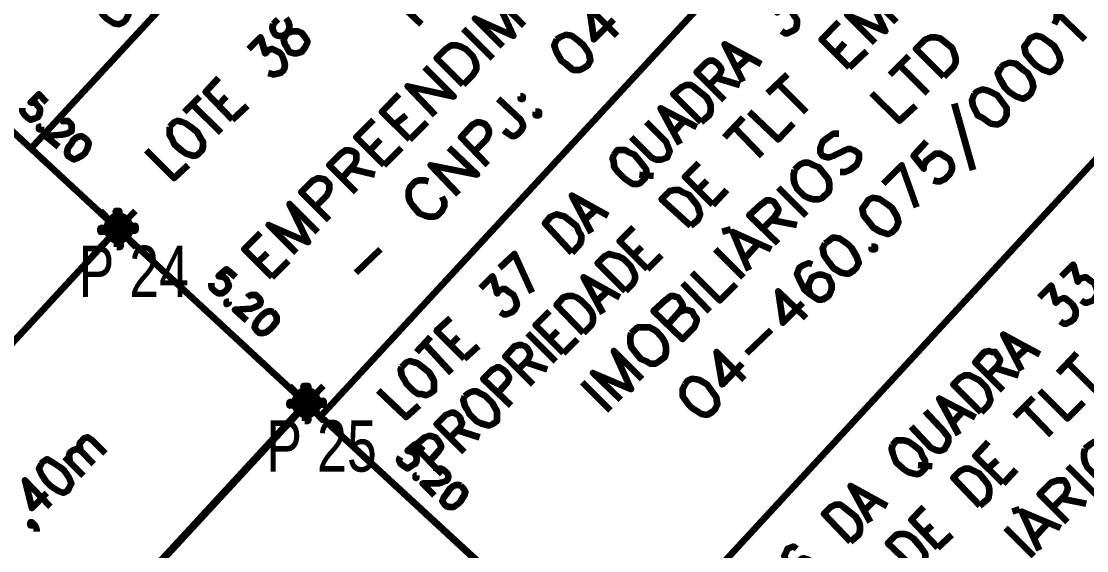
# Model space of a CAD drawing. Header units: inches. Extents: x 1 to 529, y -1 to 335.
# Drawn here: x 128.3 to 189.2, y 249.1 to 279.4 of the extents above; entities that cross this region are included whole.
import ezdxf

# ---------------------------------------------------------------- set-up
doc = ezdxf.new("R2010")
doc.units = ezdxf.units.IN
for name, color, linetype, lineweight in [('H', 7, 'CONTINUOUS', 100), ('P', 250, 'CONTINUOUS', 100), ('Text', 250, 'CONTINUOUS', 100)]:
    doc.layers.add(name, color=color, linetype=linetype, lineweight=lineweight)
doc.styles.get("Standard").update_dxf_attribs({"font": 'txt', "width": 0.75})

msp = doc.modelspace()

# ---------------------------------------------------------------- hatches: boundary and pattern name
at = {"layer": 'H', "linetype": 'CONTINUOUS'}
for points in [[(134, 266.467), (133.733, 268.533), (133.8, 266.467), (134, 266.467), (133.733, 268.533), (133.933, 268.533)], [(132.867, 267.333), (134.867, 267.667), (132.867, 267.533), (132.867, 267.333), (134.867, 267.667), (134.867, 267.4)], [(134.867, 267.667), (132.867, 267.333), (134.867, 267.4), (134.867, 267.667), (132.867, 267.333), (132.867, 267.533)], [(144.733, 256.533), (144.467, 258.533), (144.533, 256.533), (144.733, 256.533), (144.467, 258.533), (144.733, 258.533)], [(143.667, 257.4), (145.6, 257.667), (143.667, 257.6), (143.667, 257.4), (145.6, 257.667), (145.6, 257.467)], [(145.6, 257.667), (143.667, 257.4), (145.6, 257.467), (145.6, 257.667), (143.667, 257.4), (143.667, 257.6)]]:
    msp.add_hatch(color=252, dxfattribs=at).paths.add_polyline_path(points)

# ---------------------------------------------------------------- linework, layer by layer
at = {"layer": 'P', "color": 252, "linetype": 'CONTINUOUS'}
for points in [[(172.467, 319.2), (128.8, 272)], [(194, 309.333), (145.4, 256.733)], [(210.4, 293.867), (162, 241.4)], [(151.2, 279.2), (149.6, 280.733), (150.133, 281.333), (150.4, 281.4), (150.533, 281.4), (150.733, 281.333), (150.933, 281.067), (151.067, 280.867), (151.067, 280.733), (150.933, 280.467), (150.4, 279.933)], [(132.8, 280.733), (132.667, 280.467), (132.733, 280.133), (133, 279.733), (133.2, 279.533), (133.6, 279.267), (133.933, 279.2), (134.2, 279.333), (134.333, 279.467), (134.467, 279.733), (134.4, 280.067), (134.133, 280.467), (133.933, 280.667), (133.533, 280.933), (133.2, 281), (132.933, 280.867), (132.8, 280.733)], [(170.6, 280.2), (171.267, 280.867), (171.533, 279.867), (171.733, 280), (171.933, 280.067), (172.067, 280.067), (172.333, 279.933), (172.467, 279.733), (172.667, 279.467), (172.667, 279.2), (172.6, 278.933), (172.4, 278.8), (172.133, 278.667), (172, 278.667), (171.8, 278.8)], [(177.133, 278.133), (175.533, 279.733), (177.733, 278.8), (176.733, 280.933), (178.333, 279.333)], [(155.867, 277.933), (154.267, 279.533), (156.467, 278.533), (155.467, 280.733), (157.067, 279.133)], [(142.733, 279.2), (142.667, 279), (142.733, 278.8), (142.867, 278.6), (143.067, 278.533), (143.267, 278.533), (143.6, 278.733), (143.867, 278.8), (144.133, 278.8), (144.333, 278.733), (144.533, 278.467), (144.667, 278.267), (144.667, 278.133), (144.533, 277.867), (144.333, 277.6), (144.067, 277.533), (143.933, 277.533), (143.667, 277.6), (143.533, 277.867), (143.4, 278.067), (143.333, 278.333), (143.467, 278.6), (143.667, 278.933), (143.667, 279.133), (143.6, 279.333), (143.467, 279.533)], [(162.4, 278.533), (160.8, 280.133), (161.067, 278.333), (162.2, 279.467)], [(187.4, 279.2), (187.533, 279.467), (187.533, 279.867), (189.133, 278.333)], [(143, 279.467), (142.733, 279.2)], [(153.6, 278.933), (155.267, 277.267)], [(175.667, 276.733), (174.067, 278.333), (175.067, 279.333)], [(141.333, 277.8), (142, 278.467), (142.267, 277.533), (142.467, 277.733), (142.667, 277.8), (142.8, 277.733), (143.067, 277.6), (143.2, 277.467), (143.333, 277.133), (143.4, 276.867), (143.333, 276.6), (143.133, 276.4), (142.8, 276.333), (142.733, 276.333), (142.467, 276.4)], [(158.933, 278.333), (158.8, 278), (158.933, 277.6), (159.2, 277.133), (159.467, 276.933), (159.867, 276.6), (160.267, 276.6), (160.533, 276.733), (160.733, 276.867), (160.867, 277.133), (160.8, 277.533), (160.467, 278), (160.267, 278.2), (159.8, 278.533), (159.467, 278.6), (159.133, 278.467), (158.933, 278.333)], [(181.067, 276.2), (179.467, 277.8), (180, 278.333), (180.333, 278.467), (180.6, 278.467), (180.867, 278.4), (181.133, 278.2), (181.533, 277.867), (181.667, 277.533), (181.733, 277.267), (181.733, 277), (181.6, 276.733), (181.067, 276.2)], [(185.867, 278.2), (185.667, 277.933), (185.733, 277.533), (186.067, 277.133), (186.333, 276.867), (186.733, 276.6), (187.133, 276.467), (187.4, 276.6), (187.6, 276.8), (187.733, 277.133), (187.667, 277.467), (187.4, 277.933), (187.133, 278.133), (186.667, 278.467), (186.333, 278.533), (186, 278.4), (185.867, 278.2)], [(153.6, 275.733), (152.067, 277.267), (152.6, 277.8), (152.933, 278), (153.2, 278), (153.467, 277.933), (153.733, 277.8), (154.133, 277.4), (154.267, 277.133), (154.333, 276.867), (154.333, 276.6), (154.133, 276.267), (153.6, 275.733)], [(169.6, 275.933), (168.533, 278.067), (170.6, 276.933)], [(174.867, 277.533), (175.4, 278.133)], [(123, 277.533), (133.933, 267.4)], [(168.533, 274.867), (166.933, 276.467), (167.467, 277), (167.667, 277.133), (167.867, 277.133), (168.067, 277), (168.2, 276.867), (168.333, 276.667), (168.333, 276.533), (168.2, 276.267), (167.667, 275.733)], [(169.2, 276.667), (169.867, 277.267)], [(175.667, 276.733), (176.667, 277.667)], [(178, 276.333), (179.067, 277.4)], [(152, 274), (150.4, 275.667), (153.067, 275.067), (151.4, 276.733)], [(178.533, 276.867), (180.133, 275.267)], [(184.333, 276.733), (184.133, 276.4), (184.267, 276.067), (184.533, 275.6), (184.8, 275.333), (185.2, 275.067), (185.6, 274.933), (185.933, 275.133), (186.067, 275.267), (186.2, 275.6), (186.133, 275.933), (185.867, 276.4), (185.6, 276.6), (185.2, 276.933), (184.8, 277), (184.467, 276.867), (184.333, 276.733)], [(140.4, 273.733), (138.867, 275.333), (139.6, 276.133)], [(168.067, 276.133), (169.4, 275.733)], [(171, 275.267), (172.133, 276.333)], [(167.2, 273.6), (165.6, 275.2), (166.067, 275.6), (166.333, 275.733), (166.6, 275.733), (166.8, 275.6), (167.067, 275.4), (167.467, 275.067), (167.667, 274.733), (167.733, 274.533), (167.733, 274.267), (167.667, 274), (167.2, 273.6)], [(171.6, 275.8), (173.2, 274.2)], [(182.8, 275.2), (182.667, 274.867), (182.733, 274.533), (183, 274), (183.267, 273.867), (183.733, 273.533), (184.133, 273.467), (184.4, 273.6), (184.533, 273.733), (184.667, 274), (184.667, 274.4), (184.333, 274.867), (184.133, 275.133), (183.6, 275.4), (183.267, 275.467), (182.933, 275.333), (182.8, 275.2)], [(137.667, 274.2), (138.533, 275.067)], [(139.6, 274.6), (140.067, 275.067)], [(150.533, 272.6), (148.933, 274.2), (149.933, 275.2)], [(155.6, 274.933), (156.867, 273.733), (157, 273.467), (157, 273.267), (156.867, 273.067), (156.733, 272.933), (156.533, 272.8), (156.4, 272.8), (156.067, 273), (155.933, 273.133)], [(156.867, 275.067), (156.867, 274.933), (157, 274.933), (157, 275.067), (156.867, 275.067)], [(176.933, 275.267), (178.533, 273.667), (179.467, 274.533)], [(181.667, 274.667), (182.733, 270.867)], [(138.133, 274.6), (139.733, 273)], [(140.4, 273.733), (141.267, 274.533)], [(157.733, 274.2), (157.733, 274), (157.933, 274), (157.933, 274.2), (157.733, 274.2)], [(166, 272.333), (164.867, 274.4), (166.933, 273.333)], [(169.933, 274.2), (171.6, 272.6), (172.467, 273.533)], [(136.8, 273.333), (136.8, 273.133), (136.8, 272.867), (136.933, 272.667), (137.067, 272.333), (137.467, 272), (137.733, 271.8), (138, 271.733), (138.2, 271.667), (138.4, 271.733), (138.667, 272), (138.733, 272.2), (138.733, 272.467), (138.6, 272.667), (138.4, 273), (138, 273.333), (137.733, 273.533), (137.533, 273.6), (137.267, 273.667), (137.067, 273.6), (136.8, 273.333)], [(149.067, 271.133), (147.467, 272.733), (148.467, 273.733)], [(149.667, 273.467), (150.333, 274)], [(150.533, 272.6), (151.533, 273.6)], [(155, 271.133), (153.467, 272.733), (154.133, 273.467), (154.4, 273.6), (154.533, 273.6), (154.8, 273.533), (155, 273.267), (155.067, 273.067), (155.067, 272.933), (154.933, 272.6), (154.267, 271.933)], [(163.2, 272.733), (164.333, 271.6), (164.6, 271.467), (164.933, 271.467), (165.133, 271.533), (165.267, 271.6), (165.4, 271.933), (165.333, 272.133), (165.2, 272.467), (164.067, 273.6)], [(165.6, 273), (166.2, 273.667)], [(168.533, 272.733), (169.6, 273.867)], [(169.067, 273.333), (170.667, 271.667)], [(175.067, 272.933), (174.733, 272.933), (174.467, 272.733), (174.133, 272.467), (174, 272.133), (174, 271.867), (174.133, 271.667), (174.4, 271.6), (174.533, 271.6), (174.733, 271.667), (175.4, 272), (175.6, 272.067), (175.733, 272.067), (175.933, 272), (176.2, 271.8), (176.2, 271.467), (176.067, 271.133), (175.733, 270.867), (175.4, 270.733), (175.133, 270.733)], [(148.267, 272), (148.867, 272.6)], [(180.067, 272.467), (179.333, 271.667), (179.933, 270.933), (179.933, 271.133), (180.067, 271.4), (180.333, 271.6), (180.6, 271.8), (180.867, 271.8), (181.2, 271.6), (181.4, 271.467), (181.533, 271.133), (181.533, 270.867), (181.4, 270.6), (181.133, 270.333), (180.867, 270.2), (180.667, 270.2), (180.467, 270.267)], [(135.467, 272), (137.067, 270.4), (137.867, 271.133)], [(147.467, 269.6), (145.933, 271.133), (146.6, 271.8), (146.867, 272), (147.067, 272), (147.267, 271.933), (147.467, 271.8), (147.467, 271.533), (147.467, 271.4), (147.333, 271.133), (146.667, 270.4)], [(149.067, 271.133), (150.067, 272.133)], [(153.333, 269.467), (151.733, 271.133), (154.4, 270.6), (152.8, 272.133)], [(162.2, 271.733), (162.133, 271.533), (162.2, 271.267), (162.2, 271.067), (162.4, 270.8), (162.8, 270.4), (163.067, 270.2), (163.267, 270.067), (163.6, 270.067), (163.733, 270.133), (164, 270.4), (164.067, 270.6), (164.067, 270.867), (163.933, 271.067), (163.733, 271.333), (163.4, 271.733), (163.067, 271.867), (162.867, 272), (162.6, 272), (162.4, 272), (162.2, 271.733)], [(167.867, 268.867), (166.267, 270.467), (167.067, 271.267)], [(172.533, 270.867), (172.467, 270.6), (172.467, 270.333), (172.533, 270.067), (172.667, 269.8), (173.067, 269.4), (173.333, 269.267), (173.6, 269.2), (173.933, 269.2), (174.133, 269.267), (174.467, 269.6), (174.533, 269.8), (174.533, 270.067), (174.467, 270.333), (174.267, 270.6), (173.933, 271), (173.6, 271.133), (173.333, 271.267), (173.067, 271.267), (172.8, 271.133), (172.533, 270.867)], [(179.533, 268.733), (178.667, 271.133), (177.6, 270.067)], [(145.933, 268), (144.333, 269.6), (145, 270.267), (145.267, 270.4), (145.4, 270.4), (145.667, 270.333), (145.933, 270.067), (145.933, 269.867), (145.933, 269.733), (145.8, 269.4), (145.133, 268.733)], [(147.2, 270.933), (148.533, 270.6)], [(163.667, 270.6), (164.467, 270.533)], [(151.6, 270.2), (151.4, 270.267), (151.067, 270.267), (150.867, 270.2), (150.533, 269.867), (150.467, 269.667), (150.467, 269.333), (150.533, 269.067), (150.733, 268.8), (151.067, 268.4), (151.4, 268.267), (151.6, 268.2), (151.933, 268.2), (152.133, 268.267), (152.4, 268.533), (152.533, 268.8), (152.533, 269.067), (152.4, 269.333)], [(167, 269.733), (167.533, 270.267)], [(171.6, 269.867), (173.2, 268.267)], [(160.933, 267.267), (159.8, 269.4), (161.867, 268.267)], [(166.6, 267.667), (164.933, 269.2), (165.4, 269.667), (165.667, 269.733), (165.933, 269.733), (166.133, 269.6), (166.467, 269.467), (166.8, 269.067), (167, 268.8), (167.067, 268.533), (167.133, 268.333), (167, 268), (166.6, 267.667)], [(167.867, 268.867), (168.667, 269.733)], [(176.6, 268.933), (176.4, 268.667), (176.467, 268.267), (176.8, 267.867), (177, 267.6), (177.467, 267.333), (177.867, 267.2), (178.133, 267.333), (178.333, 267.533), (178.467, 267.867), (178.4, 268.2), (178.133, 268.667), (177.867, 268.867), (177.4, 269.2), (177, 269.267), (176.733, 269.133), (176.6, 268.933)], [(144.067, 266.133), (142.467, 267.733), (144.733, 266.733), (143.667, 268.933), (145.267, 267.333)], [(160.533, 268), (161.2, 268.6)], [(171.6, 266.667), (169.933, 268.267), (170.667, 268.933), (170.933, 269.133), (171.133, 269.133), (171.333, 269.067), (171.467, 268.867), (171.6, 268.667), (171.6, 268.533), (171.4, 268.2), (170.733, 267.533)], [(133.8, 266.467), (134, 266.467), (133.733, 268.533), (133.8, 266.467)], [(134, 266.467), (133.733, 268.533), (133.933, 268.533), (134, 266.467)], [(159.8, 266.133), (158.267, 267.8), (158.6, 268.2), (158.933, 268.333), (159.2, 268.267), (159.4, 268.2), (159.667, 268), (160.067, 267.667), (160.2, 267.333), (160.333, 267.133), (160.333, 266.867), (160.267, 266.6), (159.8, 266.133)], [(171.267, 268), (172.667, 267.733)], [(85.933, 215.6), (133.933, 267.6)], [(132.867, 267.533), (132.867, 267.333), (134.867, 267.667), (132.867, 267.533)], [(132.867, 267.333), (134.867, 267.667), (134.867, 267.4), (132.867, 267.333)], [(134.867, 267.4), (134.867, 267.667), (132.867, 267.333), (134.867, 267.4)], [(134.867, 267.667), (132.867, 267.333), (132.867, 267.533), (134.867, 267.667)], [(133.733, 267.6), (144.733, 257.4)], [(164.133, 265.2), (162.533, 266.8), (163.333, 267.6)], [(168.867, 267.467), (168.4, 267.333)], [(142.667, 264.733), (141.067, 266.333), (142, 267.267)], [(169.933, 265.133), (169, 267.333), (171.2, 266.333)], [(174.267, 266.667), (174.133, 266.4), (174.2, 266), (174.533, 265.533), (174.733, 265.267), (175.2, 265), (175.6, 264.933), (175.933, 265.133), (176.067, 265.267), (176.2, 265.533), (176.067, 265.933), (175.8, 266.4), (175.6, 266.6), (175.133, 266.933), (174.733, 267), (174.467, 266.8), (174.267, 266.667)], [(141.8, 265.533), (142.4, 266.133)], [(147.467, 265), (148.867, 266.333)], [(163.333, 266), (163.8, 266.467)], [(168, 266.333), (169.6, 264.733)], [(169.667, 265.8), (170.4, 266.6)], [(176.933, 266.467), (176.933, 266.333), (177.133, 266.333), (177.133, 266.467), (176.933, 266.467)], [(142.667, 264.733), (143.6, 265.667)], [(157.533, 263.867), (156.533, 266.067), (155.667, 265.267)], [(162.867, 263.933), (161.267, 265.533), (161.667, 265.933), (161.933, 266.067), (162.2, 266), (162.467, 265.933), (162.733, 265.8), (163.133, 265.4), (163.267, 265.133), (163.4, 264.867), (163.4, 264.6), (163.267, 264.333), (162.867, 263.933)], [(164.133, 265.2), (164.933, 266)], [(173.533, 265.467), (173.333, 265.533), (173, 265.4), (172.8, 265.267), (172.667, 264.933), (172.8, 264.6), (173.067, 264.067), (173.467, 263.733), (173.867, 263.467), (174.133, 263.467), (174.467, 263.667), (174.533, 263.733), (174.667, 264.067), (174.667, 264.333), (174.533, 264.6), (174.467, 264.733), (174.133, 264.867), (173.867, 264.867), (173.533, 264.733), (173.467, 264.6), (173.333, 264.333), (173.333, 264.067), (173.467, 263.733)], [(166.667, 265), (168.267, 263.4), (169.2, 264.333)], [(187.8, 264.8), (188.467, 265.467), (188.733, 264.467), (188.867, 264.667), (189.133, 264.733), (189.2, 264.733), (189.467, 264.533), (189.667, 264.4), (189.8, 264.067), (189.867, 263.8), (189.733, 263.6), (189.6, 263.4), (189.267, 263.267), (189.133, 263.267), (188.933, 263.4)], [(154.6, 264.133), (155.267, 264.8), (155.533, 263.8), (155.667, 264), (155.867, 264.067), (156, 264.067), (156.267, 263.867), (156.467, 263.733), (156.6, 263.4), (156.667, 263.133), (156.533, 262.867), (156.4, 262.733), (156.067, 262.6), (155.933, 262.6), (155.733, 262.733)], [(161.6, 262.667), (160.467, 264.733), (162.533, 263.6)], [(166.133, 264.4), (167.667, 262.8)], [(161.267, 263.4), (161.867, 263.933)], [(173.2, 262.4), (171.6, 263.933), (171.867, 262.133), (173, 263.267)], [(186.533, 263.6), (187.2, 264.267), (187.467, 263.267), (187.667, 263.467), (187.867, 263.533), (188, 263.533), (188.267, 263.333), (188.4, 263.2), (188.6, 262.867), (188.6, 262.6), (188.533, 262.4), (188.333, 262.2), (188.067, 262.067), (187.933, 262.067), (187.733, 262.2)], [(160.467, 261.533), (158.933, 263.133), (159.333, 263.6), (159.6, 263.667), (159.867, 263.667), (160.067, 263.6), (160.333, 263.4), (160.733, 263), (160.933, 262.733), (161, 262.533), (161, 262.2), (160.933, 262), (160.467, 261.533)], [(165.933, 262.733), (166.267, 262.867), (166.4, 262.867), (166.667, 262.8), (166.8, 262.533), (166.933, 262.4), (166.933, 262.2), (166.8, 261.867), (166.133, 261.2), (164.467, 262.8), (165.2, 263.467), (165.467, 263.667), (165.6, 263.667), (165.867, 263.6), (166, 263.4), (166.133, 263.2), (166.133, 263.067), (165.933, 262.733), (165.267, 262)], [(159.333, 260.4), (157.733, 262), (158.533, 262.8)], [(153.667, 260.067), (152.067, 261.667), (152.867, 262.4)], [(150.933, 260.467), (151.733, 261.333)], [(152.867, 260.867), (153.333, 261.333)], [(157.267, 261.533), (158.867, 259.933)], [(158.533, 261.2), (159, 261.667)], [(163.2, 261.533), (163.133, 261.333), (163.133, 261), (163.2, 260.733), (163.4, 260.467), (163.733, 260.067), (164.067, 259.933), (164.267, 259.8), (164.6, 259.8), (164.8, 259.933), (165.133, 260.2), (165.2, 260.467), (165.2, 260.733), (165.133, 261), (164.933, 261.333), (164.6, 261.667), (164.267, 261.867), (164.067, 261.867), (163.733, 261.867), (163.533, 261.867), (163.2, 261.533)], [(169.8, 260.4), (171.2, 261.733)], [(185.533, 259.4), (184.467, 261.467), (186.533, 260.333)], [(151.4, 260.933), (152.933, 259.267)], [(153.667, 260.067), (154.467, 260.8)], [(157.6, 258.6), (156, 260.2), (156.533, 260.8), (156.8, 260.867), (156.933, 260.867), (157.133, 260.8), (157.267, 260.667), (157.4, 260.4), (157.4, 260.267), (157.267, 260), (156.733, 259.467)], [(159.333, 260.4), (160.133, 261.2)], [(185.2, 260.133), (185.8, 260.667)], [(162.6, 257.733), (161, 259.267), (163.2, 258.333), (162.2, 260.533), (163.8, 258.933)], [(169.667, 258.867), (168.067, 260.467), (168.4, 258.6), (169.533, 259.8)], [(184.467, 258.267), (182.867, 259.867), (183.4, 260.467), (183.667, 260.533), (183.8, 260.467), (184, 260.467), (184.133, 260.267), (184.267, 260.067), (184.267, 259.933), (184.133, 259.667), (183.6, 259.133)], [(187.6, 259.267), (188.667, 260.4)], [(150.067, 259.6), (150, 259.467), (150.067, 259.133), (150.2, 258.933), (150.333, 258.667), (150.733, 258.267), (151, 258.067), (151.2, 258.067), (151.467, 258), (151.667, 258.067), (151.933, 258.267), (151.933, 258.467), (151.933, 258.8), (151.867, 258.933), (151.667, 259.267), (151.267, 259.6), (151, 259.8), (150.8, 259.867), (150.533, 259.933), (150.333, 259.867), (150.067, 259.6)], [(156.333, 257.4), (154.733, 258.933), (155.267, 259.467), (155.533, 259.6), (155.667, 259.6), (155.867, 259.467), (156.067, 259.267), (156.2, 259.067), (156.2, 258.933), (156.067, 258.667), (155.533, 258.067)], [(157.2, 259.867), (158.4, 259.467)], [(184.067, 259.533), (185.333, 259.133)], [(188.133, 259.867), (189.733, 258.267)], [(166.267, 258.6), (166.133, 258.333), (166.133, 257.933), (166.467, 257.467), (166.667, 257.267), (167.2, 256.933), (167.533, 256.867), (167.867, 257.067), (168, 257.2), (168.133, 257.467), (168.067, 257.867), (167.733, 258.333), (167.533, 258.6), (167.067, 258.867), (166.667, 258.933), (166.4, 258.8), (166.267, 258.6)], [(183.2, 257), (181.6, 258.6), (182, 259), (182.267, 259.133), (182.533, 259.133), (182.8, 259), (183.067, 258.867), (183.467, 258.467), (183.6, 258.2), (183.667, 257.933), (183.733, 257.733), (183.6, 257.4), (183.2, 257)], [(144.533, 256.533), (144.733, 256.533), (144.467, 258.533), (144.533, 256.533)], [(144.733, 256.533), (144.467, 258.533), (144.733, 258.533), (144.733, 256.533)], [(148.733, 258.267), (150.333, 256.733), (151.067, 257.4)], [(160.4, 258.733), (162, 257.133)], [(186.533, 258.267), (188.133, 256.667), (189.067, 257.6)], [(143.667, 257.6), (143.667, 257.4), (145.6, 257.667), (143.667, 257.6)], [(143.667, 257.4), (145.6, 257.667), (145.6, 257.467), (143.667, 257.4)], [(145.6, 257.467), (145.6, 257.667), (143.667, 257.4), (145.6, 257.467)], [(145.6, 257.667), (143.667, 257.4), (143.667, 257.6), (145.6, 257.667)], [(153.667, 257.933), (153.6, 257.733), (153.667, 257.4), (153.8, 257.2), (153.933, 256.933), (154.333, 256.533), (154.6, 256.4), (154.8, 256.333), (155.067, 256.267), (155.267, 256.333), (155.533, 256.533), (155.533, 256.733), (155.533, 257.067), (155.467, 257.2), (155.267, 257.533), (154.867, 257.933), (154.6, 258.067), (154.4, 258.2), (154.133, 258.2), (153.933, 258.133), (153.667, 257.933)], [(181.933, 255.733), (180.8, 257.8), (182.867, 256.733)], [(185.133, 256.8), (186.2, 257.867)], [(96.733, 205.6), (144.733, 257.6)], [(144.533, 257.6), (155.533, 247.467)], [(153.667, 254.733), (152.067, 256.333), (152.6, 256.867), (152.933, 257), (153.067, 257), (153.267, 256.867), (153.4, 256.733), (153.467, 256.533), (153.533, 256.4), (153.4, 256.133), (152.867, 255.6)], [(179.2, 256.2), (180.333, 255), (180.6, 254.867), (180.867, 254.8), (181.133, 254.933), (181.2, 255.067), (181.333, 255.333), (181.333, 255.6), (181.133, 255.867), (180, 257.067)], [(181.6, 256.467), (182.133, 257.067)], [(185.667, 257.333), (187.2, 255.733)], [(153.267, 256), (154.533, 255.6)], [(152.4, 253.467), (150.8, 255.067), (151.4, 255.6), (151.6, 255.667), (151.733, 255.667), (152, 255.6), (152.2, 255.333), (152.267, 255.2), (152.333, 255), (152.2, 254.8), (151.667, 254.2)], [(178.133, 255.133), (178.067, 254.933), (178.133, 254.667), (178.2, 254.467), (178.333, 254.133), (178.733, 253.8), (179, 253.6), (179.267, 253.533), (179.533, 253.467), (179.733, 253.533), (180, 253.8), (180, 254), (180, 254.267), (179.867, 254.467), (179.733, 254.8), (179.333, 255.133), (179.067, 255.333), (178.8, 255.4), (178.533, 255.4), (178.333, 255.4), (178.133, 255.133)], [(184.467, 252.933), (182.867, 254.533), (183.6, 255.333)], [(189.133, 254.933), (189.067, 254.667), (189.067, 254.4), (189.133, 254.133), (189.267, 253.867), (189.667, 253.467), (190, 253.267), (190.2, 253.267), (190.467, 253.267), (190.733, 253.267), (191, 253.6), (191.133, 253.867), (191.133, 254.133), (191, 254.4), (190.867, 254.667), (190.467, 255.067), (190.2, 255.2), (190, 255.333), (189.667, 255.333), (189.467, 255.2), (189.133, 254.933)], [(179.6, 254), (180.4, 253.933)], [(183.6, 253.8), (184.133, 254.267)], [(183.133, 251.667), (181.6, 253.267), (182, 253.667), (182.267, 253.8), (182.533, 253.8), (182.8, 253.667), (183.067, 253.533), (183.4, 253.133), (183.6, 252.867), (183.667, 252.6), (183.667, 252.4), (183.6, 252.067), (183.133, 251.667)], [(184.467, 252.933), (185.2, 253.733)], [(188.133, 253.933), (189.733, 252.333)], [(176.867, 250.733), (175.733, 252.8), (177.8, 251.667)], [(188.133, 250.733), (186.533, 252.333), (187.2, 253), (187.6, 253.133), (187.733, 253.133), (187.933, 253.133), (188.067, 252.933), (188.133, 252.733), (188.133, 252.6), (188, 252.267), (187.333, 251.6)], [(175.733, 249.6), (174.2, 251.2), (174.6, 251.6), (174.867, 251.733), (175.133, 251.733), (175.333, 251.6), (175.6, 251.4), (176, 251.067), (176.2, 250.733), (176.267, 250.533), (176.267, 250.267), (176.2, 250), (175.733, 249.6)], [(176.533, 251.4), (177.133, 252)], [(180.733, 249.267), (179.2, 250.867), (179.933, 251.6)], [(187.867, 252.067), (189.2, 251.8)], [(185.4, 251.467), (185, 251.333)], [(186.533, 249.133), (185.533, 251.333), (187.733, 250.4)], [(179.867, 250.067), (180.4, 250.533)], [(184.6, 250.4), (186.2, 248.8)], [(186.267, 249.867), (187, 250.667)], [(179.467, 248), (177.867, 249.533), (178.333, 250), (178.533, 250.067), (178.8, 250.067), (179, 250), (179.333, 249.8), (179.667, 249.4), (179.867, 249.133), (180, 248.933), (180, 248.667), (179.867, 248.4), (179.467, 248)], [(180.733, 249.267), (181.533, 250)], [(172.667, 249.2), (172.467, 249.333), (172.133, 249.2), (172.067, 249.067), (171.933, 248.8), (172.067, 248.467), (172.333, 248), (172.733, 247.6), (173.133, 247.4), (173.4, 247.333), (173.667, 247.467), (173.667, 247.533), (173.8, 247.8), (173.8, 248.067), (173.6, 248.333), (173.533, 248.467), (173.267, 248.6), (173, 248.667), (172.733, 248.467), (172.667, 248.467), (172.533, 248.2), (172.6, 247.933), (172.733, 247.6)]]:
    msp.add_lwpolyline(points, dxfattribs=at)
at = {"layer": 'P', "color": 0, "linetype": 'CONTINUOUS'}
for points in [[(340.133, 173), (338.8, 113.067), (273.467, 42.133), (64.467, 235.6), (112.333, 287.4), (244.8, 164.8), (292.667, 216.533), (340.133, 173)], [(129.8, 274.733), (129.333, 275.2), (128.867, 274.733), (128.933, 274.733), (129.133, 274.733), (129.267, 274.533), (129.4, 274.4), (129.4, 274.2), (129.333, 274), (129.267, 273.867), (129.067, 273.8), (128.867, 273.733), (128.667, 273.867), (128.533, 274), (128.4, 274.2), (128.4, 274.267), (128.4, 274.4)], [(130.533, 273.6), (130.6, 273.667), (130.733, 273.667), (130.8, 273.667), (131, 273.667), (131.2, 273.467), (131.2, 273.333), (131.2, 273.2), (131.2, 273.067), (131.067, 273), (130.933, 272.933), (130.667, 272.867), (129.733, 272.8), (130.467, 272.2)], [(129.467, 273.333), (129.333, 273.333), (129.333, 273.2), (129.467, 273.2), (129.467, 273.333)], [(132, 272.667), (131.8, 272.8), (131.533, 272.733), (131.267, 272.533), (131.2, 272.4), (131, 272.133), (130.933, 271.867), (131, 271.667), (131.133, 271.6), (131.333, 271.467), (131.533, 271.533), (131.867, 271.733), (132, 271.867), (132.133, 272.133), (132.2, 272.4), (132.067, 272.6), (132, 272.667)], [(132.867, 266.467), (134.867, 268.533)], [(132.867, 268.533), (134.867, 266.467)], [(134.6, 267.533), (134.533, 267.8), (134.4, 268), (134.133, 268.2), (133.867, 268.2), (133.6, 268.2), (133.4, 268), (133.267, 267.8), (133.2, 267.533), (133.267, 267.267), (133.4, 267.067), (133.6, 266.867), (133.867, 266.8), (134.133, 266.867), (134.4, 267.067), (134.533, 267.267), (134.6, 267.533)], [(86.067, 215.733), (133.867, 267.533)], [(140.6, 264.733), (140.067, 265.2), (139.6, 264.8), (139.733, 264.8), (139.933, 264.733), (140.067, 264.6), (140.133, 264.4), (140.2, 264.2), (140.067, 264), (140, 263.933), (139.8, 263.8), (139.6, 263.8), (139.4, 263.933), (139.267, 264.067), (139.2, 264.2), (139.2, 264.267), (139.2, 264.4)], [(141.267, 263.6), (141.333, 263.667), (141.467, 263.733), (141.6, 263.733), (141.733, 263.733), (141.933, 263.533), (142, 263.4), (142, 263.267), (141.933, 263.133), (141.8, 263.067), (141.667, 263), (141.467, 262.933), (140.533, 262.867), (141.2, 262.267)], [(140.2, 263.333), (140.067, 263.333), (140.067, 263.2), (140.2, 263.267), (140.2, 263.333)], [(142.733, 262.733), (142.533, 262.8), (142.333, 262.733), (142.067, 262.533), (141.933, 262.4), (141.733, 262.133), (141.667, 261.867), (141.8, 261.667), (141.867, 261.6), (142.067, 261.533), (142.333, 261.6), (142.6, 261.8), (142.733, 261.933), (142.933, 262.2), (142.933, 262.467), (142.8, 262.667), (142.733, 262.733)], [(143.667, 256.533), (145.6, 258.533)], [(143.667, 258.533), (145.6, 256.533)], [(145.333, 257.533), (145.267, 257.8), (145.133, 258.067), (144.933, 258.2), (144.6, 258.267), (144.333, 258.2), (144.133, 258.067), (144, 257.8), (143.933, 257.533), (144, 257.267), (144.133, 257.067), (144.333, 256.933), (144.6, 256.867), (144.933, 256.933), (145.133, 257.067), (145.267, 257.267), (145.333, 257.533)], [(96.8, 205.733), (144.6, 257.533)], [(131.733, 254.8), (131.667, 255.2), (131.733, 255.333), (131.933, 255.533), (132.133, 255.6), (132.4, 255.4), (133.133, 254.667)], [(151.333, 254.8), (150.867, 255.2), (150.4, 254.8), (150.467, 254.8), (150.667, 254.733), (150.8, 254.667), (150.933, 254.467), (150.933, 254.267), (150.867, 254.067), (150.733, 254), (150.533, 253.867), (150.4, 253.8), (150.2, 253.933), (150, 254.067), (149.933, 254.267), (149.933, 254.333), (150, 254.467)], [(131.133, 254.133), (131.067, 254.533), (131.133, 254.733), (131.333, 254.867), (131.533, 254.933), (131.733, 254.8), (132.467, 254.067)], [(129.467, 254.067), (129.333, 253.8), (129.467, 253.467), (129.733, 253.067), (130, 252.8), (130.4, 252.533), (130.733, 252.4), (131, 252.533), (131.067, 252.667), (131.2, 252.933), (131.067, 253.267), (130.8, 253.667), (130.533, 253.867), (130.133, 254.133), (129.8, 254.333), (129.533, 254.133), (129.467, 254.067)], [(130.8, 254.467), (131.867, 253.4)], [(150.933, 253.4), (150.867, 253.4), (150.867, 253.267), (150.933, 253.267), (150.933, 253.4)], [(152.067, 253.667), (152.067, 253.733), (152.267, 253.8), (152.333, 253.8), (152.467, 253.733), (152.667, 253.533), (152.733, 253.4), (152.733, 253.267), (152.667, 253.133), (152.6, 253.067), (152.4, 253), (152.2, 252.933), (151.267, 252.933), (151.933, 252.267)], [(130, 251.6), (128.533, 253.133), (128.933, 251.533), (129.8, 252.4)], [(153.467, 252.8), (153.267, 252.867), (153.067, 252.8), (152.8, 252.6), (152.667, 252.4), (152.467, 252.133), (152.4, 251.933), (152.533, 251.733), (152.6, 251.667), (152.8, 251.6), (153.067, 251.6), (153.333, 251.8), (153.467, 251.933), (153.667, 252.267), (153.733, 252.467), (153.6, 252.667), (153.467, 252.8)], [(128.933, 250.733), (129, 250.533), (128.867, 250.533), (128.867, 250.733), (128.933, 250.733), (129.133, 250.533), (129.2, 250.333), (129.2, 250.2)]]:
    msp.add_lwpolyline(points, dxfattribs=at)

# ---------------------------------------------------------------- texts
at = {"layer": 'Text', "color": 0, "linetype": 'CONTINUOUS', "char_height": 2.93333, "width": 12.6, "attachment_point": 4}
for s, insert in [('{\\fHelvetica|b0|i0|c1|p15;P 24}', (131.6, 265.067)), ('{\\fHelvetica|b0|i0|c1|p15;P 25}', (142.333, 255.067))]:
    msp.add_mtext(s, dxfattribs=dict(at, insert=insert))

doc.saveas('drawing.dxf')
